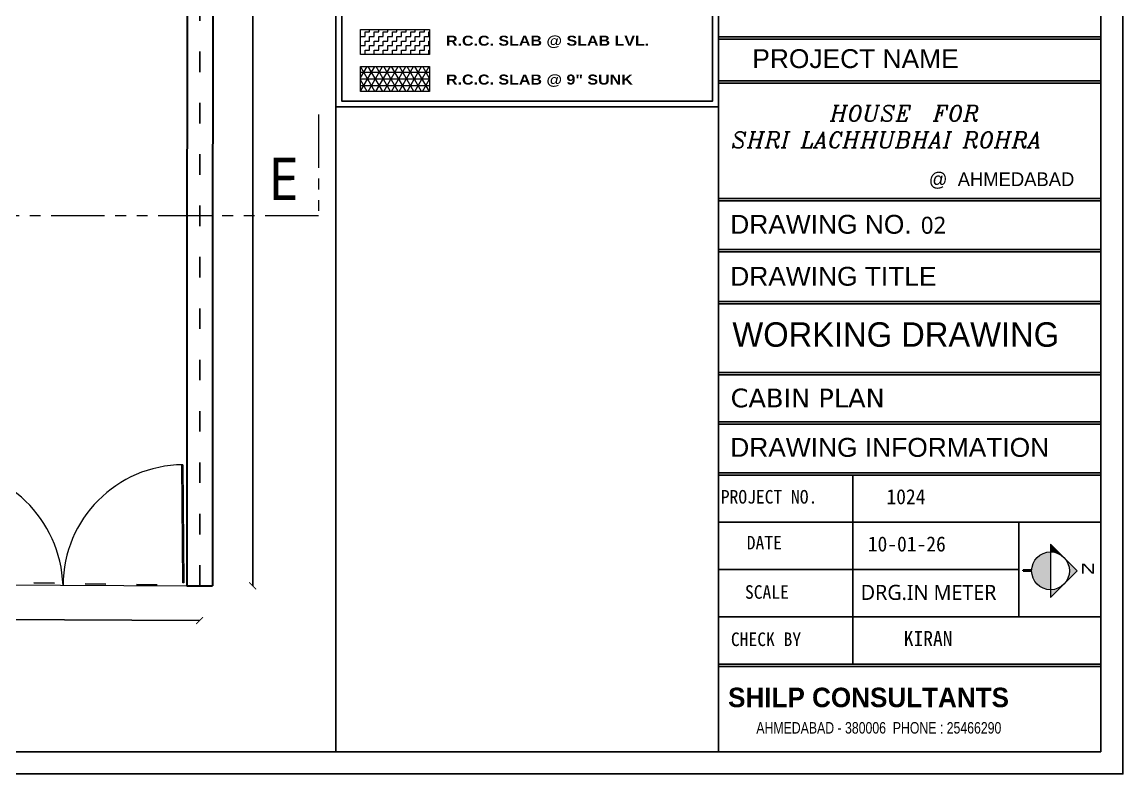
# Model space of a CAD drawing. Extents: x 2450 to 2649, y -7 to 131.
# Drawn here: x 2474.02 to 2486.88, y -7.03 to 1.76 of the extents above; entities that cross this region are included whole.
import ezdxf

# ---------------------------------------------------------------- set-up
doc = ezdxf.new("R2010")
doc.units = 0
doc.header["$MEASUREMENT"] = 0
doc.header["$PDMODE"] = 34
doc.linetypes.add('ACAD_ISO03W100', pattern=[30, 12, -18])
doc.linetypes.add('PHANTOM2', pattern=[1.25, 0.625, -0.125, 0.125, -0.125, 0.125, -0.125])
doc.layers.add('BAS LINE', color=130, linetype='Continuous')
for name, color, linetype, lineweight, true_color in [('DIM_1', 7, 'Continuous', 13, 0x000000), ('heatch-3', 7, 'Continuous', 9, 0xb28a62), ('SHEET', 7, 'Continuous', 30, 0x121212)]:
    doc.layers.add(name, color=color, linetype=linetype, lineweight=lineweight, true_color=true_color)
for name, color, linetype, lineweight in [('DOOR-WINDOW', 35, 'Continuous', 13), ('H-3', 185, 'Continuous', 0), ('NORTH', 1, 'Continuous', 15), ('PLOT', 230, 'Continuous', 35), ('SECTION LINE', 3, 'PHANTOM2', 5), ('TABLE', 25, 'Continuous', 20), ('TEXT', 7, 'Continuous', 13), ('TEXT(ROOM)', 240, 'Continuous', 15), ('TEXT(TITAL)', 213, 'Continuous', 5), ('TITLE-2', 143, 'Continuous', 9), ('WINDOW-LINE', 25, 'Continuous', 9)]:
    doc.layers.add(name, color=color, linetype=linetype, lineweight=lineweight)
doc.styles.add('AR', font='arial.ttf')
doc.styles.add('ARIAL', font='arial.ttf')
doc.styles.add('ARIAL BLACK (SECTION NAME)', font='ariblk.ttf', dxfattribs={"height": 0.5})
doc.styles.add('COMPLEX', font='complex.shx')
doc.styles.add('ROMANS', font='romans.shx', dxfattribs={"width": 0.8})
doc.styles.get("Standard").update_dxf_attribs({"font": 'malgunsl.ttf'})
doc.styles.add('style2', font='arial.ttf')
doc.dimstyles.new('2310', dxfattribs={"dimtxt": 0.19, "dimasz": 0.08, "dimexe": 0.18, "dimexo": 0.0625, "dimgap": 0.005, "dimtad": 0, "dimzin": 0, "dimdsep": 46, "dimtxsty": 'AR', "dimblk": 'ARCHTICK', "dimcen": 0.09, "dimse1": 1, "dimse2": 1, "dimaunit": 1, "dimadec": 4, "dimazin": 0, "dimtfac": 1, "dimtofl": 0, "dimtmove": 0, "dimatfit": 3, "dimfxl": 0.18, "dimtolj": 1, "dimtzin": 0, "dimarcsym": 0})

# ---------------------------------------------------------------- blocks, each defined once
blk = doc.blocks.new('_ArchTick')
at = {"color": 0, "linetype": 'ByBlock', "const_width": 0.15}
blk.add_lwpolyline([(-0.5, -0.5), (0.5, 0.5)], dxfattribs=at)
blk = doc.blocks.new('*D3249')
at = {"layer": 'DEFPOINTS', "color": 0, "transparency": 16777216}
for p in [(2476.101, 15.701), (2476.094, -4.828), (2476.713, -4.829)]:
    blk.add_point(p, dxfattribs=at)
at = {"layer": 'DIM_1', "color": 0, "lineweight": -2, "transparency": 16777216}
for p, q in [((2476.72, 15.701), (2476.717, 7.407)), ((2476.713, -4.829), (2476.716, 6.166))]:
    blk.add_line(p, q, dxfattribs=at)
at = {"layer": 'DIM_1', "color": 0, "lineweight": -2, "transparency": 16777216, "xscale": 0.08, "yscale": 0.08, "zscale": 0.08}
for p, rotation in [((2476.72, 15.701), 89.98135342843399), ((2476.713, -4.829), 269.981353428434)]:
    blk.add_blockref('_ArchTick', p, dxfattribs=dict(at, rotation=rotation))
at = {"layer": 'DIM_1', "color": 0, "transparency": 16777216, "char_height": 0.19, "attachment_point": 5, "rotation": 89.9814, "style": 'AR'}
for s, insert in [('\\A1;[67\'-4 1/2"]', (2476.845, 6.787)), ('\\A1;20.53', (2476.615, 6.787))]:
    blk.add_mtext(s, dxfattribs=dict(at, insert=insert))
blk = doc.blocks.new('*D3250')
at = {"layer": 'DEFPOINTS', "color": 0, "transparency": 16777216}
for p in [(2452.146, -4.704), (2476.094, -4.828), (2452.144, -5.111)]:
    blk.add_point(p, dxfattribs=at)
at = {"layer": 'DIM_1', "color": 0, "lineweight": -2, "transparency": 16777216}
for p, q in [((2452.144, -5.111), (2463.719, -5.171)), ((2476.092, -5.235), (2464.517, -5.175))]:
    blk.add_line(p, q, dxfattribs=at)
at = {"layer": 'DIM_1', "color": 0, "lineweight": -2, "transparency": 16777216, "xscale": 0.08, "yscale": 0.08, "zscale": 0.08}
for p, rotation in [((2452.144, -5.111), 179.7026659752107), ((2476.092, -5.235), 359.7026659752107)]:
    blk.add_blockref('_ArchTick', p, dxfattribs=dict(at, rotation=rotation))
at = {"layer": 'DIM_1', "color": 0, "transparency": 16777216, "char_height": 0.19, "attachment_point": 5, "rotation": 359.7027, "style": 'AR'}
for s, insert in [('\\A1;23.95', (2464.118, -5.071)), ('\\A1;[78\'-7"]', (2464.117, -5.3))]:
    blk.add_mtext(s, dxfattribs=dict(at, insert=insert))

msp = doc.modelspace()

# ---------------------------------------------------------------- hatches: boundary and pattern name
at = {"layer": 'heatch-3'}
h = msp.add_hatch(dxfattribs=at)
h.set_pattern_fill('ZIGZAG', color=256, scale=0.016805)
h.set_pattern_definition([(0, (2541.038136, 469.83529), (0.053355472, 0.053355472), [0.053355472, -0.053355472]), (90, (2541.09149, 469.83529), (-0.053355472, 0.053355472), [0.053355472, -0.053355472])])
h.paths.add_polyline_path([(2478.78, 1.671), (2477.973, 1.671), (2477.973, 1.379), (2478.78, 1.379)])
at = {"layer": 'heatch-3', "true_color": 0xe5e878}
h = msp.add_hatch(dxfattribs=at)
h.set_pattern_fill('NET3', color=61, scale=0.62869)
h.set_pattern_definition([(0, (-153.59668, 1146.09427), (0, 0.0785862), []), (60, (-153.59668, 1146.09427), (-0.0680576456, 0.0392931), []), (120, (-153.59668, 1146.09427), (-0.0680576456, -0.0392931), [])])
h.paths.add_polyline_path([(2478.78, 1.238), (2477.973, 1.238), (2477.973, 0.946), (2478.78, 0.946)])
at = {"layer": 'NORTH'}
h = msp.add_hatch(color=256, dxfattribs=at)
h.paths.add_polyline_path([(2486.034, -4.433, 1), (2486.034, -4.875)])
h.paths.add_polyline_path([(2486.19, -4.81), (2486.346, -4.654), (2486.19, -4.498, -0.414214)])
h.paths.add_polyline_path([(2486.19, -4.81, -0.198912), (2486.034, -4.875), (2486.034, -4.966)])
h.paths.add_polyline_path([(2486.19, -4.498), (2486.034, -4.342), (2486.034, -4.433, -0.198912)])
for points in [[(2486.19, -4.498), (2486.034, -4.342), (2486.034, -4.433, -0.198912)], [(2486.255, -4.654, -0.198912), (2486.19, -4.81), (2486.346, -4.654), (2486.19, -4.498, -0.198912)]]:
    msp.add_hatch(color=256, dxfattribs=at).paths.add_polyline_path(points)

# ---------------------------------------------------------------- linework, layer by layer
at = {"layer": 'BAS LINE', "color": 7, "linetype": 'ACAD_ISO03W100', "lineweight": 25, "ltscale": 0.02}
msp.add_lwpolyline([(2452.055, 16.664), (2452.146, -4.704), (2462.447, -4.685), (2464.1, -4.675), (2466.886, -4.671), (2467.557, -4.676), (2476.094, -4.828), (2476.101, 15.701)], close=True, dxfattribs=at)
at = {"layer": 'DOOR-WINDOW'}
msp.add_lwpolyline([(2475.898, -3.414), (2475.909, -4.794), (2475.898, -4.794), (2475.887, -3.414), (2475.898, -3.414)], close=True, dxfattribs=at)
for centre, radius, start, end in [((2473.062, -4.872), 1.436, 2.0007, 89.8882), ((2475.912, -4.829), 1.415, 90.6262, 179.7293)]:
    msp.add_arc(centre, radius, start, end, dxfattribs=at)
at = {"layer": 'H-3', "ltscale": 50}
for points in [[(2477.973, 1.671), (2478.78, 1.671), (2478.78, 1.379), (2477.973, 1.379)], [(2477.973, 1.238), (2478.78, 1.238), (2478.78, 0.946), (2477.973, 0.946)]]:
    msp.add_lwpolyline(points, close=True, dxfattribs=at)
at = {"layer": 'NORTH'}
for p, q in [((2486.034, -4.342), (2486.034, -4.966)), ((2486.034, -4.342), (2486.346, -4.654)), ((2485.813, -4.654), (2485.701, -4.652)), ((2485.814, -4.643), (2485.715, -4.641)), ((2485.814, -4.665), (2485.715, -4.663)), ((2486.034, -4.966), (2486.346, -4.654))]:
    msp.add_line(p, q, dxfattribs=at)
msp.add_circle((2486.034, -4.654), 0.221, dxfattribs=at)
at = {"layer": 'PLOT', "color": 67, "ltscale": 0.1, "true_color": 0x727430}
msp.add_line((2475.944, -4.829), (2476.244, -4.831), dxfattribs=at)
at = {"layer": 'PLOT', "color": 67, "ltscale": 0.1, "true_color": 0x727430, "flags": 128}
for points in [[(2473.65, 15.925), (2476.251, 15.821), (2476.244, -4.831)], [(2473.65, 15.675), (2475.951, 15.582), (2475.944, -4.829)]]:
    msp.add_lwpolyline(points, dxfattribs=at)
at = {"layer": 'SECTION LINE'}
msp.add_lwpolyline([(2477.483, 0.677), (2477.483, -0.506), (2450.874, -0.506), (2450.874, 0.366)], dxfattribs=at)
at = {"layer": 'SHEET', "ltscale": 5}
for p, q in [((2477.686, 18.746), (2477.686, -6.767)), ((2482.153, 12.45), (2482.153, -6.767))]:
    msp.add_line(p, q, dxfattribs=at)
at = {"layer": 'SHEET', "color": 152, "ltscale": 5, "true_color": 0x2776bb}
for p, q in [((2482.153, 1.584), (2486.62, 1.584)), ((2482.153, 1.557), (2486.62, 1.557)), ((2482.153, 1.069), (2486.62, 1.069)), ((2482.153, 1.042), (2486.62, 1.042)), ((2482.153, -0.306), (2486.62, -0.306)), ((2482.153, -0.333), (2486.62, -0.333)), ((2482.153, -0.902), (2486.62, -0.902)), ((2482.153, -0.929), (2486.62, -0.929)), ((2482.153, -1.509), (2486.62, -1.509)), ((2482.153, -1.536), (2486.62, -1.536)), ((2482.153, -2.337), (2486.62, -2.337)), ((2482.153, -2.363), (2486.62, -2.363)), ((2482.153, -2.912), (2486.62, -2.912)), ((2482.153, -2.939), (2486.62, -2.939)), ((2482.153, -3.508), (2486.62, -3.508)), ((2482.153, -3.535), (2486.62, -3.535)), ((2483.724, -3.535), (2483.724, -5.745)), ((2482.153, -4.087), (2486.62, -4.087)), ((2485.664, -4.087), (2485.664, -5.192)), ((2482.153, -4.64), (2485.664, -4.64)), ((2482.153, -5.192), (2486.62, -5.192)), ((2482.153, -5.745), (2486.62, -5.745)), ((2482.153, -5.771), (2486.62, -5.771))]:
    msp.add_line(p, q, dxfattribs=at)
at = {"layer": 'SHEET', "ltscale": 5}
for points in [[(2450.066, 19.006), (2450.066, -7.027), (2486.88, -7.027), (2486.88, 19.006)], [(2450.326, 18.746), (2450.326, -6.767), (2486.62, -6.767), (2486.62, 18.746)]]:
    msp.add_lwpolyline(points, close=True, dxfattribs=at)
at = {"layer": 'TABLE', "lineweight": 30}
for points in [[(2477.686, 3.13), (2482.153, 3.13), (2482.153, 0.765), (2477.686, 0.765)], [(2477.754, 3.062), (2482.085, 3.062), (2482.085, 0.833), (2477.754, 0.833)]]:
    msp.add_lwpolyline(points, close=True, dxfattribs=at)
at = {"layer": 'WINDOW-LINE'}
msp.add_line((2473.05, -4.814), (2475.944, -4.829), dxfattribs=at)

# ---------------------------------------------------------------- texts
at = {"layer": 'SECTION LINE', "color": 5, "insert": (2477.25, 0.171), "char_height": 0.4914, "width": 0.73718, "attachment_point": 3, "rotation": 0.0594, "style": 'COMPLEX'}
msp.add_mtext('{\\fSegoe UI Light|b0|i0|c0|p34;E}', dxfattribs=at)
at = {"layer": 'TEXT', "style": 'ARIAL', "width": 1.534186}
msp.add_text('N ', height=0.118, dxfattribs=at).set_placement((2486.381, -4.687))
at = {"layer": 'TEXT(ROOM)', "ltscale": 20, "char_height": 0.11694, "width": 3.76705, "attachment_point": 1, "style": 'ARIAL BLACK (SECTION NAME)'}
for s, insert in [('R.C.C. SLAB @ SLAB LVL.', (2478.971, 1.597)), ('R.C.C. SLAB @ 9" SUNK', (2478.971, 1.143))]:
    msp.add_mtext(s, dxfattribs=dict(at, insert=insert))
at = {"layer": 'TEXT(TITAL)', "color": 251, "true_color": 0x636466}
msp.add_text('DRG.IN METER', height=0.17622, dxfattribs=at).set_placement((2483.817, -4.994))
at = {"layer": 'TEXT(TITAL)', "ltscale": 5, "char_height": 0.22027, "attachment_point": 1}
for s, width, insert in [('{\\fArial|b0|i0|c0|p34;PROJECT NAME}', 4.68103, (2482.55, 1.439)), ('{\\fArial|b0|i0|c0|p34;DRAWING NO.}', 4.68103, (2482.292, -0.496)), ('{\\fArial|b0|i0|c0|p34;DRAWING TITLE}', 4.68103, (2482.292, -1.103)), ('{\\fArial|b0|i0|c0|p34;DRAWING INFORMATION}', 7.15296, (2482.292, -3.102))]:
    msp.add_mtext_dynamic_manual_height_columns(s, width=width, gutter_width=1.092, heights=[0], dxfattribs=dict(at, insert=insert))
at = {"layer": 'TEXT(TITAL)', "color": 30, "ltscale": 5, "true_color": 0xf8991e, "attachment_point": 1}
for s, width, insert, char_height in [('02', 0.53392, (2484.519, -0.518), 0.1982), ('{\\fMicrosoft Himalaya|b0|i0|c0|p2;WORKING DRAWING }', 4.68103, (2482.317, -1.751), 0.28547)]:
    msp.add_mtext_dynamic_manual_height_columns(s, width=width, gutter_width=1.092, heights=[0], dxfattribs=dict(at, insert=insert, char_height=char_height))
at = {"layer": 'TEXT(TITAL)', "color": 215, "ltscale": 5, "true_color": 0xa953a0, "insert": (2482.296, -2.526), "char_height": 0.21807, "attachment_point": 1}
msp.add_mtext_dynamic_manual_height_columns('{\\fVerdana|b0|i0|c0|p34;\\C240;\\c2367469;CABIN PLAN}', width=4.68103, gutter_width=1.092, heights=[0], dxfattribs=at)
at = {"layer": 'TEXT(TITAL)', "color": 165, "ltscale": 5, "true_color": 0x5e67af, "char_height": 0.15859, "attachment_point": 1}
for s, width, insert in [('{\\fDotumChe|b0|i0|c0|p49;PROJECT NO.}', 2.13752, (2482.182, -3.71)), ('{\\fDotumChe|b0|i0|c0|p49;DATE}', 1.13254, (2482.485, -4.246)), ('{\\fDotumChe|b0|i0|c0|p49;SCALE}', 1.13254, (2482.464, -4.822)), ('{\\fDotumChe|b0|i0|c0|p49;CHECK BY}', 2.13752, (2482.3, -5.374))]:
    msp.add_mtext_dynamic_manual_height_columns(s, width=width, gutter_width=1.092, heights=[0], dxfattribs=dict(at, insert=insert))
at = {"layer": 'TEXT(TITAL)', "color": 251, "ltscale": 5, "true_color": 0x636466, "char_height": 0.17622, "attachment_point": 1}
for s, width, heights, insert in [('{\\fDotumChe|b0|i0|c0|p49;1024}', 2.13752, [0], (2484.117, -3.7)), ('{\\fDotumChe|b0|i0|c0|p49;10-01-26}', 2.20169, [0.117], (2483.899, -4.252)), ('{\\fDotumChe|b0|i0|c0|p49;KIRAN}', 2.13752, [0], (2484.319, -5.357))]:
    msp.add_mtext_dynamic_manual_height_columns(s, width=width, gutter_width=1.092, heights=heights, dxfattribs=dict(at, insert=insert))
at = {"layer": 'TEXT(TITAL)', "color": 146, "ltscale": 5, "true_color": 0x105689, "insert": (2482.267, -6.019), "char_height": 0.22766, "attachment_point": 1}
msp.add_mtext_dynamic_manual_height_columns('{\\fCopperplate Gothic Bold|b0|i0|c0|p34;SHILP CONSULTANTS}', width=8.78304, gutter_width=1.085, heights=[0], dxfattribs=at)
at = {"layer": 'TEXT(TITAL)', "ltscale": 5, "insert": (2482.597, -6.421), "char_height": 0.13407, "width": 6.18706, "attachment_point": 1, "style": 'ROMANS'}
msp.add_mtext('{\\fMV Boli|b0|i0|c0|p2;AHMEDABAD - 380006  PHONE : 25466290}', dxfattribs=at)
at = {"layer": 'TITLE-2', "color": 18, "ltscale": 5, "true_color": 0x000000, "attachment_point": 1, "style": 'style2'}
for s, insert, char_height, width in [('\\pi3.49699;{\\Fitalic|c0;  HOUSE  FOR \\P\\pi2.59747;SHRI LACHHUBHAI ROHRA}', (2479.707, 0.783), 0.18611, 9.34247), ('\\pi3.08265;{\\fVijaya|b0|i0|c0|p34;@  AHMEDABAD}', (2481.529, 0.001), 0.1608, 8.0719)]:
    msp.add_mtext(s, dxfattribs=dict(at, insert=insert, char_height=char_height, width=width))

# ---------------------------------------------------------------- dimensions: what is measured, and where the dimension line sits
at = {"layer": 'DIM_1'}
dim = msp.add_linear_dim(base=(2476.713, -4.829), p1=(2476.101, 15.701), p2=(2476.094, -4.828), angle=269.9814, dimstyle='2310', override={"dimpost": '\\X'}, dxfattribs=at)
dim.commit()
dim.dimension.update_dxf_attribs({"geometry": '*D3249', "text_midpoint": (2476.717, 6.787), "dimtype": 161})
dim = msp.add_aligned_dim(p1=(2476.094, -4.828), p2=(2452.146, -4.704), distance=0.407, dimstyle='2310', override={"dimpost": '\\X'}, dxfattribs=at)
dim.commit()
dim.dimension.update_dxf_attribs({"geometry": '*D3250', "text_midpoint": (2464.118, -5.173)})

doc.saveas('drawing.dxf')
